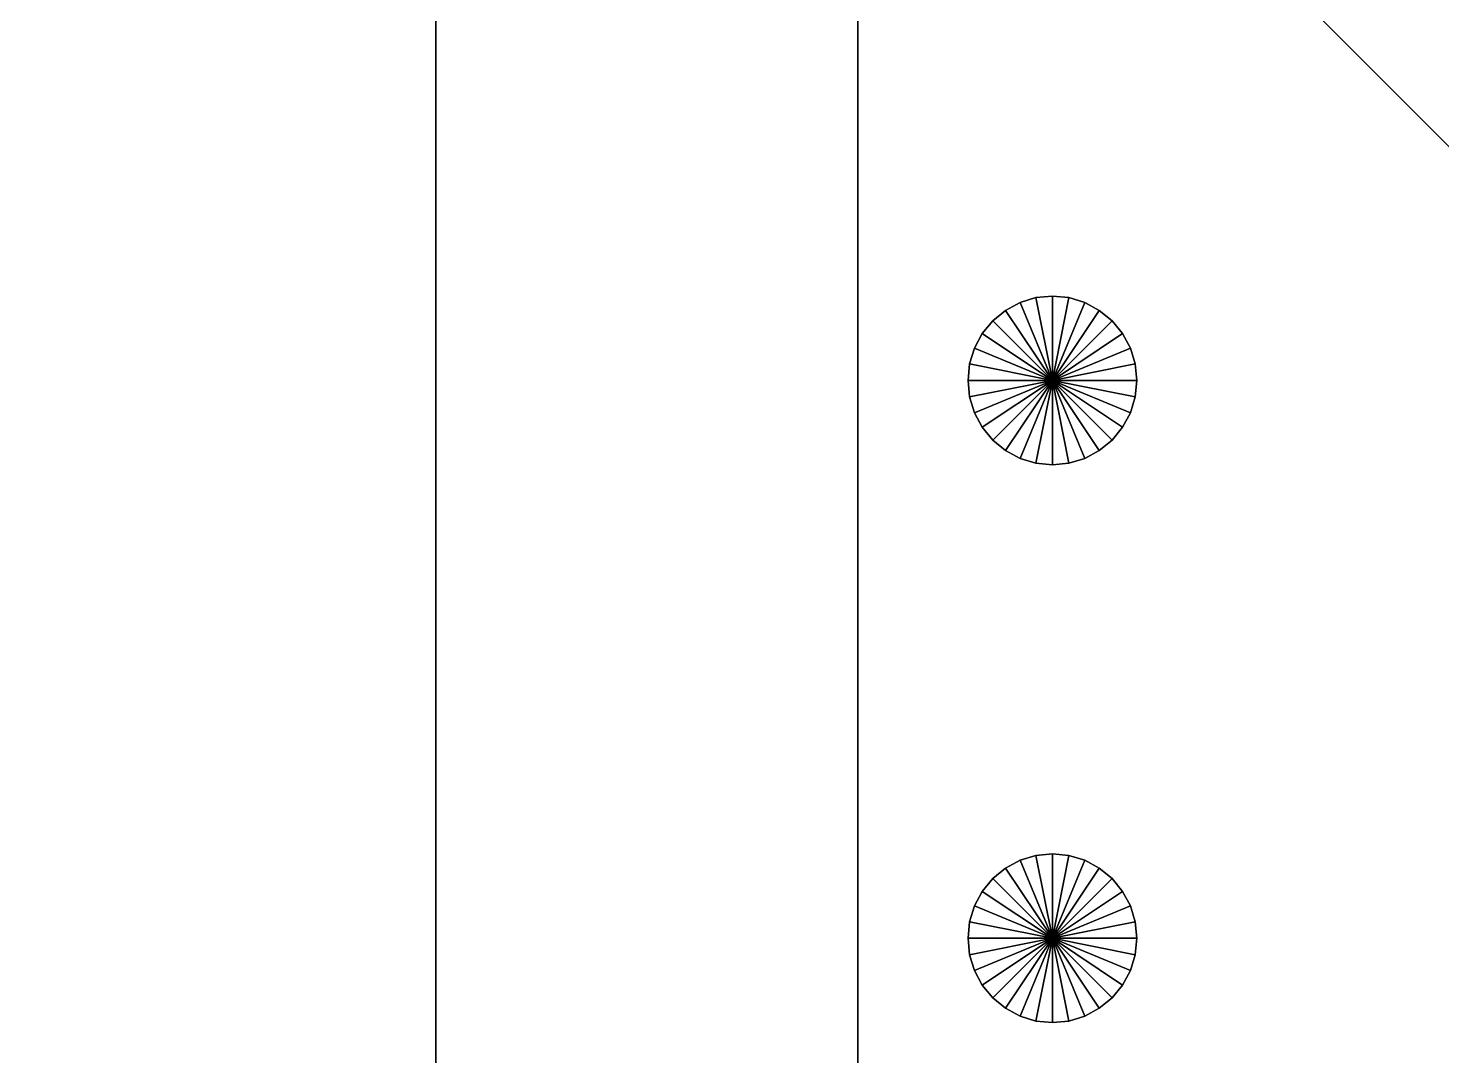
# Model space of a CAD drawing. Extents: x -65 to 400, y -475 to 105.
# Drawn here: x -19.14 to -8.25, y -3.06 to 4.86 of the extents above; entities that cross this region are included whole.
import ezdxf

# ---------------------------------------------------------------- set-up
doc = ezdxf.new("R2010")
doc.units = 0
for name, color, linetype in [('DRONE_ELECTRONICS', 3, 'CONTINUOUS'), ('DRONE_FRAME', 8, 'CONTINUOUS'), ('POWER', 1, 'CONTINUOUS')]:
    doc.layers.add(name, color=color, linetype=linetype)

msp = doc.modelspace()

# ---------------------------------------------------------------- linework, layer by layer
at = {"layer": 'DRONE_ELECTRONICS'}
for points in [[(-12.75, -12.75, 3.5), (12.75, -12.75, 3.5), (12.75, 12.75, 3.5), (-12.75, 12.75, 3.5)], [(-12.75, -12.75, 5.1), (12.75, -12.75, 5.1), (12.75, 12.75, 5.1), (-12.75, 12.75, 5.1)], [(-12.75, 12.75, 3.5), (-12.75, -12.75, 3.5), (-12.75, -12.75, 5.1), (-12.75, 12.75, 5.1)], [(-12.75, -12.75, 9), (12.75, -12.75, 9), (12.75, 12.75, 9), (-12.75, 12.75, 9)], [(-12.75, -12.75, 10.6), (12.75, -12.75, 10.6), (12.75, 12.75, 10.6), (-12.75, 12.75, 10.6)], [(-12.75, 12.75, 9), (-12.75, -12.75, 9), (-12.75, -12.75, 10.6), (-12.75, 12.75, 10.6)], [(-27, -10, -9), (27, -10, -9), (27, 10, -9), (-27, 10, -9)], [(-27, -10, -1), (27, -10, -1), (27, 10, -1), (-27, 10, -1)]]:
    msp.add_3dface(points, dxfattribs=at)
at = {"layer": 'DRONE_FRAME'}
for points in [[(-2.121, -2.121), (-33.941, 29.699), (-29.699, 33.941), (2.121, 2.121)], [(-2.121, -2.121, 2.3), (-33.941, 29.699, 2.3), (-29.699, 33.941, 2.3), (2.121, 2.121, 2.3)], [(-29.699, 33.941), (2.121, 2.121), (2.121, 2.121, 2.3), (-29.699, 33.941, 2.3)], [(-2.121, -2.121), (-33.941, 29.699), (-33.941, 29.699, 2.3), (-2.121, -2.121, 2.3)], [(-16, -16), (16, -16), (16, 16), (-16, 16)], [(-16, -16, 2.3), (16, -16, 2.3), (16, 16, 2.3), (-16, 16, 2.3)], [(-16, 16), (-16, -16), (-16, -16, 2.3), (-16, 16, 2.3)], [(2.121, -2.121), (-29.699, -33.941), (-33.941, -29.699), (-2.121, 2.121)], [(2.121, -2.121, 2.3), (-29.699, -33.941, 2.3), (-33.941, -29.699, 2.3), (-2.121, 2.121, 2.3)], [(-33.941, -29.699), (-2.121, 2.121), (-2.121, 2.121, 2.3), (-33.941, -29.699, 2.3)], [(2.121, -2.121), (-29.699, -33.941), (-29.699, -33.941, 2.3), (2.121, -2.121, 2.3)]]:
    msp.add_3dface(points, dxfattribs=at)
at = {"layer": 'POWER'}
for points in [[(-11.499, 2.751, 5.1), (-11.611, 2.69, 5.1), (-11.611, 2.69, 6.1), (-11.499, 2.751, 6.1)], [(-11.499, 2.751, 5.1), (-11.611, 2.69, 5.1), (-11.25, 2.15, 5.1)], [(-11.499, 2.751, 6.1), (-11.611, 2.69, 6.1), (-11.25, 2.15, 6.1)], [(-11.499, 2.751, 10.6), (-11.611, 2.69, 10.6), (-11.611, 2.69, 11.6), (-11.499, 2.751, 11.6)], [(-11.499, 2.751, 10.6), (-11.611, 2.69, 10.6), (-11.25, 2.15, 10.6)], [(-11.499, 2.751, 11.6), (-11.611, 2.69, 11.6), (-11.25, 2.15, 11.6)], [(-11.377, 2.788, 5.1), (-11.499, 2.751, 5.1), (-11.499, 2.751, 6.1), (-11.377, 2.788, 6.1)], [(-11.377, 2.788, 5.1), (-11.499, 2.751, 5.1), (-11.25, 2.15, 5.1)], [(-11.377, 2.788, 6.1), (-11.499, 2.751, 6.1), (-11.25, 2.15, 6.1)], [(-11.377, 2.788, 10.6), (-11.499, 2.751, 10.6), (-11.499, 2.751, 11.6), (-11.377, 2.788, 11.6)], [(-11.377, 2.788, 10.6), (-11.499, 2.751, 10.6), (-11.25, 2.15, 10.6)], [(-11.377, 2.788, 11.6), (-11.499, 2.751, 11.6), (-11.25, 2.15, 11.6)], [(-11.25, 2.8, 5.1), (-11.377, 2.788, 5.1), (-11.377, 2.788, 6.1), (-11.25, 2.8, 6.1)], [(-11.25, 2.8, 5.1), (-11.377, 2.788, 5.1), (-11.25, 2.15, 5.1)], [(-11.25, 2.8, 6.1), (-11.377, 2.788, 6.1), (-11.25, 2.15, 6.1)], [(-11.25, 2.8, 10.6), (-11.377, 2.788, 10.6), (-11.377, 2.788, 11.6), (-11.25, 2.8, 11.6)], [(-11.25, 2.8, 10.6), (-11.377, 2.788, 10.6), (-11.25, 2.15, 10.6)], [(-11.25, 2.8, 11.6), (-11.377, 2.788, 11.6), (-11.25, 2.15, 11.6)], [(-11.123, 2.788, 5.1), (-11.25, 2.8, 5.1), (-11.25, 2.8, 6.1), (-11.123, 2.788, 6.1)], [(-11.123, 2.788, 5.1), (-11.25, 2.8, 5.1), (-11.25, 2.15, 5.1)], [(-11.123, 2.788, 6.1), (-11.25, 2.8, 6.1), (-11.25, 2.15, 6.1)], [(-11.123, 2.788, 10.6), (-11.25, 2.8, 10.6), (-11.25, 2.8, 11.6), (-11.123, 2.788, 11.6)], [(-11.123, 2.788, 10.6), (-11.25, 2.8, 10.6), (-11.25, 2.15, 10.6)], [(-11.123, 2.788, 11.6), (-11.25, 2.8, 11.6), (-11.25, 2.15, 11.6)], [(-11.001, 2.751, 5.1), (-11.123, 2.788, 5.1), (-11.25, 2.15, 5.1)], [(-11.001, 2.751, 6.1), (-11.123, 2.788, 6.1), (-11.25, 2.15, 6.1)], [(-11.001, 2.751, 10.6), (-11.123, 2.788, 10.6), (-11.25, 2.15, 10.6)], [(-11.001, 2.751, 11.6), (-11.123, 2.788, 11.6), (-11.25, 2.15, 11.6)], [(-10.889, 2.69, 5.1), (-11.001, 2.751, 5.1), (-11.25, 2.15, 5.1)], [(-10.889, 2.69, 6.1), (-11.001, 2.751, 6.1), (-11.25, 2.15, 6.1)], [(-10.889, 2.69, 10.6), (-11.001, 2.751, 10.6), (-11.25, 2.15, 10.6)], [(-10.889, 2.69, 11.6), (-11.001, 2.751, 11.6), (-11.25, 2.15, 11.6)], [(-11.001, 2.751, 5.1), (-11.123, 2.788, 5.1), (-11.123, 2.788, 6.1), (-11.001, 2.751, 6.1)], [(-11.001, 2.751, 10.6), (-11.123, 2.788, 10.6), (-11.123, 2.788, 11.6), (-11.001, 2.751, 11.6)], [(-10.889, 2.69, 5.1), (-11.001, 2.751, 5.1), (-11.001, 2.751, 6.1), (-10.889, 2.69, 6.1)], [(-10.889, 2.69, 10.6), (-11.001, 2.751, 10.6), (-11.001, 2.751, 11.6), (-10.889, 2.69, 11.6)], [(-11.611, 2.69, 5.1), (-11.71, 2.61, 5.1), (-11.71, 2.61, 6.1), (-11.611, 2.69, 6.1)], [(-11.611, 2.69, 5.1), (-11.71, 2.61, 5.1), (-11.25, 2.15, 5.1)], [(-11.611, 2.69, 6.1), (-11.71, 2.61, 6.1), (-11.25, 2.15, 6.1)], [(-11.611, 2.69, 10.6), (-11.71, 2.61, 10.6), (-11.71, 2.61, 11.6), (-11.611, 2.69, 11.6)], [(-11.611, 2.69, 10.6), (-11.71, 2.61, 10.6), (-11.25, 2.15, 10.6)], [(-11.611, 2.69, 11.6), (-11.71, 2.61, 11.6), (-11.25, 2.15, 11.6)], [(-10.79, 2.61, 5.1), (-10.889, 2.69, 5.1), (-11.25, 2.15, 5.1)], [(-10.79, 2.61, 6.1), (-10.889, 2.69, 6.1), (-11.25, 2.15, 6.1)], [(-10.79, 2.61, 10.6), (-10.889, 2.69, 10.6), (-11.25, 2.15, 10.6)], [(-10.79, 2.61, 11.6), (-10.889, 2.69, 11.6), (-11.25, 2.15, 11.6)], [(-10.79, 2.61, 5.1), (-10.889, 2.69, 5.1), (-10.889, 2.69, 6.1), (-10.79, 2.61, 6.1)], [(-10.79, 2.61, 10.6), (-10.889, 2.69, 10.6), (-10.889, 2.69, 11.6), (-10.79, 2.61, 11.6)], [(-11.79, 2.511, 5.1), (-11.851, 2.399, 5.1), (-11.851, 2.399, 6.1), (-11.79, 2.511, 6.1)], [(-11.79, 2.511, 5.1), (-11.851, 2.399, 5.1), (-11.25, 2.15, 5.1)], [(-11.79, 2.511, 6.1), (-11.851, 2.399, 6.1), (-11.25, 2.15, 6.1)], [(-11.79, 2.511, 10.6), (-11.851, 2.399, 10.6), (-11.851, 2.399, 11.6), (-11.79, 2.511, 11.6)], [(-11.79, 2.511, 10.6), (-11.851, 2.399, 10.6), (-11.25, 2.15, 10.6)], [(-11.79, 2.511, 11.6), (-11.851, 2.399, 11.6), (-11.25, 2.15, 11.6)], [(-11.71, 2.61, 5.1), (-11.79, 2.511, 5.1), (-11.79, 2.511, 6.1), (-11.71, 2.61, 6.1)], [(-11.71, 2.61, 5.1), (-11.79, 2.511, 5.1), (-11.25, 2.15, 5.1)], [(-11.71, 2.61, 6.1), (-11.79, 2.511, 6.1), (-11.25, 2.15, 6.1)], [(-11.71, 2.61, 10.6), (-11.79, 2.511, 10.6), (-11.79, 2.511, 11.6), (-11.71, 2.61, 11.6)], [(-11.71, 2.61, 10.6), (-11.79, 2.511, 10.6), (-11.25, 2.15, 10.6)], [(-11.71, 2.61, 11.6), (-11.79, 2.511, 11.6), (-11.25, 2.15, 11.6)], [(-10.71, 2.511, 5.1), (-10.79, 2.61, 5.1), (-11.25, 2.15, 5.1)], [(-10.71, 2.511, 6.1), (-10.79, 2.61, 6.1), (-11.25, 2.15, 6.1)], [(-10.71, 2.511, 10.6), (-10.79, 2.61, 10.6), (-11.25, 2.15, 10.6)], [(-10.71, 2.511, 11.6), (-10.79, 2.61, 11.6), (-11.25, 2.15, 11.6)], [(-10.649, 2.399, 5.1), (-10.71, 2.511, 5.1), (-11.25, 2.15, 5.1)], [(-10.649, 2.399, 6.1), (-10.71, 2.511, 6.1), (-11.25, 2.15, 6.1)], [(-10.649, 2.399, 10.6), (-10.71, 2.511, 10.6), (-11.25, 2.15, 10.6)], [(-10.649, 2.399, 11.6), (-10.71, 2.511, 11.6), (-11.25, 2.15, 11.6)], [(-10.71, 2.511, 5.1), (-10.79, 2.61, 5.1), (-10.79, 2.61, 6.1), (-10.71, 2.511, 6.1)], [(-10.71, 2.511, 10.6), (-10.79, 2.61, 10.6), (-10.79, 2.61, 11.6), (-10.71, 2.511, 11.6)], [(-10.649, 2.399, 5.1), (-10.71, 2.511, 5.1), (-10.71, 2.511, 6.1), (-10.649, 2.399, 6.1)], [(-10.649, 2.399, 10.6), (-10.71, 2.511, 10.6), (-10.71, 2.511, 11.6), (-10.649, 2.399, 11.6)], [(-11.851, 2.399, 5.1), (-11.888, 2.277, 5.1), (-11.888, 2.277, 6.1), (-11.851, 2.399, 6.1)], [(-11.851, 2.399, 5.1), (-11.888, 2.277, 5.1), (-11.25, 2.15, 5.1)], [(-11.851, 2.399, 6.1), (-11.888, 2.277, 6.1), (-11.25, 2.15, 6.1)], [(-11.851, 2.399, 10.6), (-11.888, 2.277, 10.6), (-11.888, 2.277, 11.6), (-11.851, 2.399, 11.6)], [(-11.851, 2.399, 10.6), (-11.888, 2.277, 10.6), (-11.25, 2.15, 10.6)], [(-11.851, 2.399, 11.6), (-11.888, 2.277, 11.6), (-11.25, 2.15, 11.6)], [(-10.612, 2.277, 5.1), (-10.649, 2.399, 5.1), (-11.25, 2.15, 5.1)], [(-10.612, 2.277, 6.1), (-10.649, 2.399, 6.1), (-11.25, 2.15, 6.1)], [(-10.612, 2.277, 10.6), (-10.649, 2.399, 10.6), (-11.25, 2.15, 10.6)], [(-10.612, 2.277, 11.6), (-10.649, 2.399, 11.6), (-11.25, 2.15, 11.6)], [(-10.612, 2.277, 5.1), (-10.649, 2.399, 5.1), (-10.649, 2.399, 6.1), (-10.612, 2.277, 6.1)], [(-10.612, 2.277, 10.6), (-10.649, 2.399, 10.6), (-10.649, 2.399, 11.6), (-10.612, 2.277, 11.6)], [(-11.888, 2.277, 5.1), (-11.9, 2.15, 5.1), (-11.9, 2.15, 6.1), (-11.888, 2.277, 6.1)], [(-11.888, 2.277, 5.1), (-11.9, 2.15, 5.1), (-11.25, 2.15, 5.1)], [(-11.888, 2.277, 6.1), (-11.9, 2.15, 6.1), (-11.25, 2.15, 6.1)], [(-11.888, 2.277, 10.6), (-11.9, 2.15, 10.6), (-11.9, 2.15, 11.6), (-11.888, 2.277, 11.6)], [(-11.888, 2.277, 10.6), (-11.9, 2.15, 10.6), (-11.25, 2.15, 10.6)], [(-11.888, 2.277, 11.6), (-11.9, 2.15, 11.6), (-11.25, 2.15, 11.6)], [(-10.6, 2.15, 5.1), (-10.612, 2.277, 5.1), (-11.25, 2.15, 5.1)], [(-10.6, 2.15, 6.1), (-10.612, 2.277, 6.1), (-11.25, 2.15, 6.1)], [(-10.6, 2.15, 10.6), (-10.612, 2.277, 10.6), (-11.25, 2.15, 10.6)], [(-10.6, 2.15, 11.6), (-10.612, 2.277, 11.6), (-11.25, 2.15, 11.6)], [(-10.6, 2.15, 5.1), (-10.612, 2.277, 5.1), (-10.612, 2.277, 6.1), (-10.6, 2.15, 6.1)], [(-10.6, 2.15, 10.6), (-10.612, 2.277, 10.6), (-10.612, 2.277, 11.6), (-10.6, 2.15, 11.6)], [(-11.9, 2.15, 5.1), (-11.888, 2.023, 5.1), (-11.888, 2.023, 6.1), (-11.9, 2.15, 6.1)], [(-11.9, 2.15, 5.1), (-11.888, 2.023, 5.1), (-11.25, 2.15, 5.1)], [(-11.9, 2.15, 6.1), (-11.888, 2.023, 6.1), (-11.25, 2.15, 6.1)], [(-11.9, 2.15, 10.6), (-11.888, 2.023, 10.6), (-11.888, 2.023, 11.6), (-11.9, 2.15, 11.6)], [(-11.9, 2.15, 10.6), (-11.888, 2.023, 10.6), (-11.25, 2.15, 10.6)], [(-11.9, 2.15, 11.6), (-11.888, 2.023, 11.6), (-11.25, 2.15, 11.6)], [(-11.888, 2.023, 5.1), (-11.851, 1.901, 5.1), (-11.25, 2.15, 5.1)], [(-11.888, 2.023, 6.1), (-11.851, 1.901, 6.1), (-11.25, 2.15, 6.1)], [(-11.888, 2.023, 10.6), (-11.851, 1.901, 10.6), (-11.25, 2.15, 10.6)], [(-11.888, 2.023, 11.6), (-11.851, 1.901, 11.6), (-11.25, 2.15, 11.6)], [(-11.851, 1.901, 5.1), (-11.79, 1.789, 5.1), (-11.25, 2.15, 5.1)], [(-11.851, 1.901, 6.1), (-11.79, 1.789, 6.1), (-11.25, 2.15, 6.1)], [(-11.851, 1.901, 10.6), (-11.79, 1.789, 10.6), (-11.25, 2.15, 10.6)], [(-11.851, 1.901, 11.6), (-11.79, 1.789, 11.6), (-11.25, 2.15, 11.6)], [(-11.79, 1.789, 5.1), (-11.71, 1.69, 5.1), (-11.25, 2.15, 5.1)], [(-11.79, 1.789, 6.1), (-11.71, 1.69, 6.1), (-11.25, 2.15, 6.1)], [(-11.79, 1.789, 10.6), (-11.71, 1.69, 10.6), (-11.25, 2.15, 10.6)], [(-11.79, 1.789, 11.6), (-11.71, 1.69, 11.6), (-11.25, 2.15, 11.6)], [(-11.71, 1.69, 5.1), (-11.611, 1.61, 5.1), (-11.25, 2.15, 5.1)], [(-11.71, 1.69, 6.1), (-11.611, 1.61, 6.1), (-11.25, 2.15, 6.1)], [(-11.71, 1.69, 10.6), (-11.611, 1.61, 10.6), (-11.25, 2.15, 10.6)], [(-11.71, 1.69, 11.6), (-11.611, 1.61, 11.6), (-11.25, 2.15, 11.6)], [(-11.611, 1.61, 5.1), (-11.499, 1.549, 5.1), (-11.25, 2.15, 5.1)], [(-11.611, 1.61, 6.1), (-11.499, 1.549, 6.1), (-11.25, 2.15, 6.1)], [(-11.611, 1.61, 10.6), (-11.499, 1.549, 10.6), (-11.25, 2.15, 10.6)], [(-11.611, 1.61, 11.6), (-11.499, 1.549, 11.6), (-11.25, 2.15, 11.6)], [(-11.499, 1.549, 5.1), (-11.377, 1.512, 5.1), (-11.25, 2.15, 5.1)], [(-11.499, 1.549, 6.1), (-11.377, 1.512, 6.1), (-11.25, 2.15, 6.1)], [(-11.499, 1.549, 10.6), (-11.377, 1.512, 10.6), (-11.25, 2.15, 10.6)], [(-11.499, 1.549, 11.6), (-11.377, 1.512, 11.6), (-11.25, 2.15, 11.6)], [(-11.377, 1.512, 5.1), (-11.25, 1.5, 5.1), (-11.25, 2.15, 5.1)], [(-11.377, 1.512, 6.1), (-11.25, 1.5, 6.1), (-11.25, 2.15, 6.1)], [(-11.377, 1.512, 10.6), (-11.25, 1.5, 10.6), (-11.25, 2.15, 10.6)], [(-11.377, 1.512, 11.6), (-11.25, 1.5, 11.6), (-11.25, 2.15, 11.6)], [(-11.25, 1.5, 5.1), (-11.123, 1.512, 5.1), (-11.25, 2.15, 5.1)], [(-11.25, 1.5, 6.1), (-11.123, 1.512, 6.1), (-11.25, 2.15, 6.1)], [(-11.123, 1.512, 5.1), (-11.001, 1.549, 5.1), (-11.25, 2.15, 5.1)], [(-11.123, 1.512, 6.1), (-11.001, 1.549, 6.1), (-11.25, 2.15, 6.1)], [(-11.001, 1.549, 5.1), (-10.889, 1.61, 5.1), (-11.25, 2.15, 5.1)], [(-11.001, 1.549, 6.1), (-10.889, 1.61, 6.1), (-11.25, 2.15, 6.1)], [(-10.889, 1.61, 5.1), (-10.79, 1.69, 5.1), (-11.25, 2.15, 5.1)], [(-10.889, 1.61, 6.1), (-10.79, 1.69, 6.1), (-11.25, 2.15, 6.1)], [(-10.79, 1.69, 5.1), (-10.71, 1.789, 5.1), (-11.25, 2.15, 5.1)], [(-10.79, 1.69, 6.1), (-10.71, 1.789, 6.1), (-11.25, 2.15, 6.1)], [(-10.71, 1.789, 5.1), (-10.649, 1.901, 5.1), (-11.25, 2.15, 5.1)], [(-10.71, 1.789, 6.1), (-10.649, 1.901, 6.1), (-11.25, 2.15, 6.1)], [(-10.649, 1.901, 5.1), (-10.612, 2.023, 5.1), (-11.25, 2.15, 5.1)], [(-10.649, 1.901, 6.1), (-10.612, 2.023, 6.1), (-11.25, 2.15, 6.1)], [(-10.612, 2.023, 5.1), (-10.6, 2.15, 5.1), (-11.25, 2.15, 5.1)], [(-10.612, 2.023, 6.1), (-10.6, 2.15, 6.1), (-11.25, 2.15, 6.1)], [(-11.25, 1.5, 10.6), (-11.123, 1.512, 10.6), (-11.25, 2.15, 10.6)], [(-11.25, 1.5, 11.6), (-11.123, 1.512, 11.6), (-11.25, 2.15, 11.6)], [(-11.123, 1.512, 10.6), (-11.001, 1.549, 10.6), (-11.25, 2.15, 10.6)], [(-11.123, 1.512, 11.6), (-11.001, 1.549, 11.6), (-11.25, 2.15, 11.6)], [(-11.001, 1.549, 10.6), (-10.889, 1.61, 10.6), (-11.25, 2.15, 10.6)], [(-11.001, 1.549, 11.6), (-10.889, 1.61, 11.6), (-11.25, 2.15, 11.6)], [(-10.889, 1.61, 10.6), (-10.79, 1.69, 10.6), (-11.25, 2.15, 10.6)], [(-10.889, 1.61, 11.6), (-10.79, 1.69, 11.6), (-11.25, 2.15, 11.6)], [(-10.79, 1.69, 10.6), (-10.71, 1.789, 10.6), (-11.25, 2.15, 10.6)], [(-10.79, 1.69, 11.6), (-10.71, 1.789, 11.6), (-11.25, 2.15, 11.6)], [(-10.71, 1.789, 10.6), (-10.649, 1.901, 10.6), (-11.25, 2.15, 10.6)], [(-10.71, 1.789, 11.6), (-10.649, 1.901, 11.6), (-11.25, 2.15, 11.6)], [(-10.649, 1.901, 10.6), (-10.612, 2.023, 10.6), (-11.25, 2.15, 10.6)], [(-10.649, 1.901, 11.6), (-10.612, 2.023, 11.6), (-11.25, 2.15, 11.6)], [(-10.612, 2.023, 10.6), (-10.6, 2.15, 10.6), (-11.25, 2.15, 10.6)], [(-10.612, 2.023, 11.6), (-10.6, 2.15, 11.6), (-11.25, 2.15, 11.6)], [(-10.612, 2.023, 5.1), (-10.6, 2.15, 5.1), (-10.6, 2.15, 6.1), (-10.612, 2.023, 6.1)], [(-10.612, 2.023, 10.6), (-10.6, 2.15, 10.6), (-10.6, 2.15, 11.6), (-10.612, 2.023, 11.6)], [(-11.888, 2.023, 5.1), (-11.851, 1.901, 5.1), (-11.851, 1.901, 6.1), (-11.888, 2.023, 6.1)], [(-11.888, 2.023, 10.6), (-11.851, 1.901, 10.6), (-11.851, 1.901, 11.6), (-11.888, 2.023, 11.6)], [(-10.649, 1.901, 5.1), (-10.612, 2.023, 5.1), (-10.612, 2.023, 6.1), (-10.649, 1.901, 6.1)], [(-10.649, 1.901, 10.6), (-10.612, 2.023, 10.6), (-10.612, 2.023, 11.6), (-10.649, 1.901, 11.6)], [(-11.851, 1.901, 5.1), (-11.79, 1.789, 5.1), (-11.79, 1.789, 6.1), (-11.851, 1.901, 6.1)], [(-11.851, 1.901, 10.6), (-11.79, 1.789, 10.6), (-11.79, 1.789, 11.6), (-11.851, 1.901, 11.6)], [(-10.71, 1.789, 5.1), (-10.649, 1.901, 5.1), (-10.649, 1.901, 6.1), (-10.71, 1.789, 6.1)], [(-10.71, 1.789, 10.6), (-10.649, 1.901, 10.6), (-10.649, 1.901, 11.6), (-10.71, 1.789, 11.6)], [(-11.79, 1.789, 5.1), (-11.71, 1.69, 5.1), (-11.71, 1.69, 6.1), (-11.79, 1.789, 6.1)], [(-11.79, 1.789, 10.6), (-11.71, 1.69, 10.6), (-11.71, 1.69, 11.6), (-11.79, 1.789, 11.6)], [(-10.79, 1.69, 5.1), (-10.71, 1.789, 5.1), (-10.71, 1.789, 6.1), (-10.79, 1.69, 6.1)], [(-10.79, 1.69, 10.6), (-10.71, 1.789, 10.6), (-10.71, 1.789, 11.6), (-10.79, 1.69, 11.6)], [(-11.71, 1.69, 5.1), (-11.611, 1.61, 5.1), (-11.611, 1.61, 6.1), (-11.71, 1.69, 6.1)], [(-11.71, 1.69, 10.6), (-11.611, 1.61, 10.6), (-11.611, 1.61, 11.6), (-11.71, 1.69, 11.6)], [(-10.889, 1.61, 5.1), (-10.79, 1.69, 5.1), (-10.79, 1.69, 6.1), (-10.889, 1.61, 6.1)], [(-10.889, 1.61, 10.6), (-10.79, 1.69, 10.6), (-10.79, 1.69, 11.6), (-10.889, 1.61, 11.6)], [(-11.611, 1.61, 5.1), (-11.499, 1.549, 5.1), (-11.499, 1.549, 6.1), (-11.611, 1.61, 6.1)], [(-11.611, 1.61, 10.6), (-11.499, 1.549, 10.6), (-11.499, 1.549, 11.6), (-11.611, 1.61, 11.6)], [(-11.499, 1.549, 5.1), (-11.377, 1.512, 5.1), (-11.377, 1.512, 6.1), (-11.499, 1.549, 6.1)], [(-11.499, 1.549, 10.6), (-11.377, 1.512, 10.6), (-11.377, 1.512, 11.6), (-11.499, 1.549, 11.6)], [(-11.123, 1.512, 5.1), (-11.001, 1.549, 5.1), (-11.001, 1.549, 6.1), (-11.123, 1.512, 6.1)], [(-11.123, 1.512, 10.6), (-11.001, 1.549, 10.6), (-11.001, 1.549, 11.6), (-11.123, 1.512, 11.6)], [(-11.001, 1.549, 5.1), (-10.889, 1.61, 5.1), (-10.889, 1.61, 6.1), (-11.001, 1.549, 6.1)], [(-11.001, 1.549, 10.6), (-10.889, 1.61, 10.6), (-10.889, 1.61, 11.6), (-11.001, 1.549, 11.6)], [(-11.377, 1.512, 5.1), (-11.25, 1.5, 5.1), (-11.25, 1.5, 6.1), (-11.377, 1.512, 6.1)], [(-11.377, 1.512, 10.6), (-11.25, 1.5, 10.6), (-11.25, 1.5, 11.6), (-11.377, 1.512, 11.6)], [(-11.25, 1.5, 5.1), (-11.123, 1.512, 5.1), (-11.123, 1.512, 6.1), (-11.25, 1.5, 6.1)], [(-11.25, 1.5, 10.6), (-11.123, 1.512, 10.6), (-11.123, 1.512, 11.6), (-11.25, 1.5, 11.6)], [(-11.377, -1.512, 5.1), (-11.499, -1.549, 5.1), (-11.499, -1.549, 6.1), (-11.377, -1.512, 6.1)], [(-11.377, -1.512, 5.1), (-11.499, -1.549, 5.1), (-11.25, -2.15, 5.1)], [(-11.377, -1.512, 6.1), (-11.499, -1.549, 6.1), (-11.25, -2.15, 6.1)], [(-11.377, -1.512, 10.6), (-11.499, -1.549, 10.6), (-11.499, -1.549, 11.6), (-11.377, -1.512, 11.6)], [(-11.377, -1.512, 10.6), (-11.499, -1.549, 10.6), (-11.25, -2.15, 10.6)], [(-11.377, -1.512, 11.6), (-11.499, -1.549, 11.6), (-11.25, -2.15, 11.6)], [(-11.25, -1.5, 5.1), (-11.377, -1.512, 5.1), (-11.377, -1.512, 6.1), (-11.25, -1.5, 6.1)], [(-11.25, -1.5, 5.1), (-11.377, -1.512, 5.1), (-11.25, -2.15, 5.1)], [(-11.25, -1.5, 6.1), (-11.377, -1.512, 6.1), (-11.25, -2.15, 6.1)], [(-11.25, -1.5, 10.6), (-11.377, -1.512, 10.6), (-11.377, -1.512, 11.6), (-11.25, -1.5, 11.6)], [(-11.25, -1.5, 10.6), (-11.377, -1.512, 10.6), (-11.25, -2.15, 10.6)], [(-11.25, -1.5, 11.6), (-11.377, -1.512, 11.6), (-11.25, -2.15, 11.6)], [(-11.123, -1.512, 5.1), (-11.25, -1.5, 5.1), (-11.25, -1.5, 6.1), (-11.123, -1.512, 6.1)], [(-11.123, -1.512, 5.1), (-11.25, -1.5, 5.1), (-11.25, -2.15, 5.1)], [(-11.123, -1.512, 6.1), (-11.25, -1.5, 6.1), (-11.25, -2.15, 6.1)], [(-11.123, -1.512, 10.6), (-11.25, -1.5, 10.6), (-11.25, -1.5, 11.6), (-11.123, -1.512, 11.6)], [(-11.123, -1.512, 10.6), (-11.25, -1.5, 10.6), (-11.25, -2.15, 10.6)], [(-11.123, -1.512, 11.6), (-11.25, -1.5, 11.6), (-11.25, -2.15, 11.6)], [(-11.001, -1.549, 5.1), (-11.123, -1.512, 5.1), (-11.25, -2.15, 5.1)], [(-11.001, -1.549, 6.1), (-11.123, -1.512, 6.1), (-11.25, -2.15, 6.1)], [(-11.001, -1.549, 10.6), (-11.123, -1.512, 10.6), (-11.25, -2.15, 10.6)], [(-11.001, -1.549, 11.6), (-11.123, -1.512, 11.6), (-11.25, -2.15, 11.6)], [(-11.001, -1.549, 5.1), (-11.123, -1.512, 5.1), (-11.123, -1.512, 6.1), (-11.001, -1.549, 6.1)], [(-11.001, -1.549, 10.6), (-11.123, -1.512, 10.6), (-11.123, -1.512, 11.6), (-11.001, -1.549, 11.6)], [(-11.611, -1.61, 5.1), (-11.71, -1.69, 5.1), (-11.71, -1.69, 6.1), (-11.611, -1.61, 6.1)], [(-11.611, -1.61, 5.1), (-11.71, -1.69, 5.1), (-11.25, -2.15, 5.1)], [(-11.611, -1.61, 6.1), (-11.71, -1.69, 6.1), (-11.25, -2.15, 6.1)], [(-11.611, -1.61, 10.6), (-11.71, -1.69, 10.6), (-11.71, -1.69, 11.6), (-11.611, -1.61, 11.6)], [(-11.611, -1.61, 10.6), (-11.71, -1.69, 10.6), (-11.25, -2.15, 10.6)], [(-11.611, -1.61, 11.6), (-11.71, -1.69, 11.6), (-11.25, -2.15, 11.6)], [(-11.499, -1.549, 5.1), (-11.611, -1.61, 5.1), (-11.611, -1.61, 6.1), (-11.499, -1.549, 6.1)], [(-11.499, -1.549, 5.1), (-11.611, -1.61, 5.1), (-11.25, -2.15, 5.1)], [(-11.499, -1.549, 6.1), (-11.611, -1.61, 6.1), (-11.25, -2.15, 6.1)], [(-11.499, -1.549, 10.6), (-11.611, -1.61, 10.6), (-11.611, -1.61, 11.6), (-11.499, -1.549, 11.6)], [(-11.499, -1.549, 10.6), (-11.611, -1.61, 10.6), (-11.25, -2.15, 10.6)], [(-11.499, -1.549, 11.6), (-11.611, -1.61, 11.6), (-11.25, -2.15, 11.6)], [(-10.889, -1.61, 5.1), (-11.001, -1.549, 5.1), (-11.25, -2.15, 5.1)], [(-10.889, -1.61, 6.1), (-11.001, -1.549, 6.1), (-11.25, -2.15, 6.1)], [(-10.889, -1.61, 10.6), (-11.001, -1.549, 10.6), (-11.25, -2.15, 10.6)], [(-10.889, -1.61, 11.6), (-11.001, -1.549, 11.6), (-11.25, -2.15, 11.6)], [(-10.79, -1.69, 5.1), (-10.889, -1.61, 5.1), (-11.25, -2.15, 5.1)], [(-10.79, -1.69, 6.1), (-10.889, -1.61, 6.1), (-11.25, -2.15, 6.1)], [(-10.79, -1.69, 10.6), (-10.889, -1.61, 10.6), (-11.25, -2.15, 10.6)], [(-10.79, -1.69, 11.6), (-10.889, -1.61, 11.6), (-11.25, -2.15, 11.6)], [(-10.889, -1.61, 5.1), (-11.001, -1.549, 5.1), (-11.001, -1.549, 6.1), (-10.889, -1.61, 6.1)], [(-10.889, -1.61, 10.6), (-11.001, -1.549, 10.6), (-11.001, -1.549, 11.6), (-10.889, -1.61, 11.6)], [(-10.79, -1.69, 5.1), (-10.889, -1.61, 5.1), (-10.889, -1.61, 6.1), (-10.79, -1.69, 6.1)], [(-10.79, -1.69, 10.6), (-10.889, -1.61, 10.6), (-10.889, -1.61, 11.6), (-10.79, -1.69, 11.6)], [(-11.71, -1.69, 5.1), (-11.79, -1.789, 5.1), (-11.79, -1.789, 6.1), (-11.71, -1.69, 6.1)], [(-11.71, -1.69, 5.1), (-11.79, -1.789, 5.1), (-11.25, -2.15, 5.1)], [(-11.71, -1.69, 6.1), (-11.79, -1.789, 6.1), (-11.25, -2.15, 6.1)], [(-11.71, -1.69, 10.6), (-11.79, -1.789, 10.6), (-11.79, -1.789, 11.6), (-11.71, -1.69, 11.6)], [(-11.71, -1.69, 10.6), (-11.79, -1.789, 10.6), (-11.25, -2.15, 10.6)], [(-11.71, -1.69, 11.6), (-11.79, -1.789, 11.6), (-11.25, -2.15, 11.6)], [(-10.71, -1.789, 5.1), (-10.79, -1.69, 5.1), (-11.25, -2.15, 5.1)], [(-10.71, -1.789, 6.1), (-10.79, -1.69, 6.1), (-11.25, -2.15, 6.1)], [(-10.71, -1.789, 10.6), (-10.79, -1.69, 10.6), (-11.25, -2.15, 10.6)], [(-10.71, -1.789, 11.6), (-10.79, -1.69, 11.6), (-11.25, -2.15, 11.6)], [(-10.71, -1.789, 5.1), (-10.79, -1.69, 5.1), (-10.79, -1.69, 6.1), (-10.71, -1.789, 6.1)], [(-10.71, -1.789, 10.6), (-10.79, -1.69, 10.6), (-10.79, -1.69, 11.6), (-10.71, -1.789, 11.6)], [(-11.79, -1.789, 5.1), (-11.851, -1.901, 5.1), (-11.851, -1.901, 6.1), (-11.79, -1.789, 6.1)], [(-11.79, -1.789, 5.1), (-11.851, -1.901, 5.1), (-11.25, -2.15, 5.1)], [(-11.79, -1.789, 6.1), (-11.851, -1.901, 6.1), (-11.25, -2.15, 6.1)], [(-11.79, -1.789, 10.6), (-11.851, -1.901, 10.6), (-11.851, -1.901, 11.6), (-11.79, -1.789, 11.6)], [(-11.79, -1.789, 10.6), (-11.851, -1.901, 10.6), (-11.25, -2.15, 10.6)], [(-11.79, -1.789, 11.6), (-11.851, -1.901, 11.6), (-11.25, -2.15, 11.6)], [(-10.649, -1.901, 5.1), (-10.71, -1.789, 5.1), (-11.25, -2.15, 5.1)], [(-10.649, -1.901, 6.1), (-10.71, -1.789, 6.1), (-11.25, -2.15, 6.1)], [(-10.649, -1.901, 10.6), (-10.71, -1.789, 10.6), (-11.25, -2.15, 10.6)], [(-10.649, -1.901, 11.6), (-10.71, -1.789, 11.6), (-11.25, -2.15, 11.6)], [(-10.649, -1.901, 5.1), (-10.71, -1.789, 5.1), (-10.71, -1.789, 6.1), (-10.649, -1.901, 6.1)], [(-10.649, -1.901, 10.6), (-10.71, -1.789, 10.6), (-10.71, -1.789, 11.6), (-10.649, -1.901, 11.6)], [(-11.851, -1.901, 5.1), (-11.888, -2.023, 5.1), (-11.888, -2.023, 6.1), (-11.851, -1.901, 6.1)], [(-11.851, -1.901, 5.1), (-11.888, -2.023, 5.1), (-11.25, -2.15, 5.1)], [(-11.851, -1.901, 6.1), (-11.888, -2.023, 6.1), (-11.25, -2.15, 6.1)], [(-11.851, -1.901, 10.6), (-11.888, -2.023, 10.6), (-11.888, -2.023, 11.6), (-11.851, -1.901, 11.6)], [(-11.851, -1.901, 10.6), (-11.888, -2.023, 10.6), (-11.25, -2.15, 10.6)], [(-11.851, -1.901, 11.6), (-11.888, -2.023, 11.6), (-11.25, -2.15, 11.6)], [(-10.612, -2.023, 5.1), (-10.649, -1.901, 5.1), (-11.25, -2.15, 5.1)], [(-10.612, -2.023, 6.1), (-10.649, -1.901, 6.1), (-11.25, -2.15, 6.1)], [(-10.612, -2.023, 10.6), (-10.649, -1.901, 10.6), (-11.25, -2.15, 10.6)], [(-10.612, -2.023, 11.6), (-10.649, -1.901, 11.6), (-11.25, -2.15, 11.6)], [(-10.612, -2.023, 5.1), (-10.649, -1.901, 5.1), (-10.649, -1.901, 6.1), (-10.612, -2.023, 6.1)], [(-10.612, -2.023, 10.6), (-10.649, -1.901, 10.6), (-10.649, -1.901, 11.6), (-10.612, -2.023, 11.6)], [(-11.888, -2.023, 5.1), (-11.9, -2.15, 5.1), (-11.9, -2.15, 6.1), (-11.888, -2.023, 6.1)], [(-11.888, -2.023, 5.1), (-11.9, -2.15, 5.1), (-11.25, -2.15, 5.1)], [(-11.888, -2.023, 6.1), (-11.9, -2.15, 6.1), (-11.25, -2.15, 6.1)], [(-11.888, -2.023, 10.6), (-11.9, -2.15, 10.6), (-11.9, -2.15, 11.6), (-11.888, -2.023, 11.6)], [(-11.888, -2.023, 10.6), (-11.9, -2.15, 10.6), (-11.25, -2.15, 10.6)], [(-11.888, -2.023, 11.6), (-11.9, -2.15, 11.6), (-11.25, -2.15, 11.6)], [(-10.6, -2.15, 5.1), (-10.612, -2.023, 5.1), (-11.25, -2.15, 5.1)], [(-10.6, -2.15, 6.1), (-10.612, -2.023, 6.1), (-11.25, -2.15, 6.1)], [(-10.6, -2.15, 10.6), (-10.612, -2.023, 10.6), (-11.25, -2.15, 10.6)], [(-10.6, -2.15, 11.6), (-10.612, -2.023, 11.6), (-11.25, -2.15, 11.6)], [(-10.6, -2.15, 5.1), (-10.612, -2.023, 5.1), (-10.612, -2.023, 6.1), (-10.6, -2.15, 6.1)], [(-10.6, -2.15, 10.6), (-10.612, -2.023, 10.6), (-10.612, -2.023, 11.6), (-10.6, -2.15, 11.6)], [(-11.9, -2.15, 5.1), (-11.888, -2.277, 5.1), (-11.888, -2.277, 6.1), (-11.9, -2.15, 6.1)], [(-11.9, -2.15, 5.1), (-11.888, -2.277, 5.1), (-11.25, -2.15, 5.1)], [(-11.9, -2.15, 6.1), (-11.888, -2.277, 6.1), (-11.25, -2.15, 6.1)], [(-11.9, -2.15, 10.6), (-11.888, -2.277, 10.6), (-11.888, -2.277, 11.6), (-11.9, -2.15, 11.6)], [(-11.9, -2.15, 10.6), (-11.888, -2.277, 10.6), (-11.25, -2.15, 10.6)], [(-11.9, -2.15, 11.6), (-11.888, -2.277, 11.6), (-11.25, -2.15, 11.6)], [(-11.888, -2.277, 5.1), (-11.851, -2.399, 5.1), (-11.25, -2.15, 5.1)], [(-11.888, -2.277, 6.1), (-11.851, -2.399, 6.1), (-11.25, -2.15, 6.1)], [(-11.888, -2.277, 10.6), (-11.851, -2.399, 10.6), (-11.25, -2.15, 10.6)], [(-11.888, -2.277, 11.6), (-11.851, -2.399, 11.6), (-11.25, -2.15, 11.6)], [(-11.851, -2.399, 5.1), (-11.79, -2.511, 5.1), (-11.25, -2.15, 5.1)], [(-11.851, -2.399, 6.1), (-11.79, -2.511, 6.1), (-11.25, -2.15, 6.1)], [(-11.851, -2.399, 10.6), (-11.79, -2.511, 10.6), (-11.25, -2.15, 10.6)], [(-11.851, -2.399, 11.6), (-11.79, -2.511, 11.6), (-11.25, -2.15, 11.6)], [(-11.79, -2.511, 5.1), (-11.71, -2.61, 5.1), (-11.25, -2.15, 5.1)], [(-11.79, -2.511, 6.1), (-11.71, -2.61, 6.1), (-11.25, -2.15, 6.1)], [(-11.79, -2.511, 10.6), (-11.71, -2.61, 10.6), (-11.25, -2.15, 10.6)], [(-11.79, -2.511, 11.6), (-11.71, -2.61, 11.6), (-11.25, -2.15, 11.6)], [(-11.71, -2.61, 5.1), (-11.611, -2.69, 5.1), (-11.25, -2.15, 5.1)], [(-11.71, -2.61, 6.1), (-11.611, -2.69, 6.1), (-11.25, -2.15, 6.1)], [(-11.71, -2.61, 10.6), (-11.611, -2.69, 10.6), (-11.25, -2.15, 10.6)], [(-11.71, -2.61, 11.6), (-11.611, -2.69, 11.6), (-11.25, -2.15, 11.6)], [(-11.611, -2.69, 5.1), (-11.499, -2.751, 5.1), (-11.25, -2.15, 5.1)], [(-11.611, -2.69, 6.1), (-11.499, -2.751, 6.1), (-11.25, -2.15, 6.1)], [(-11.611, -2.69, 10.6), (-11.499, -2.751, 10.6), (-11.25, -2.15, 10.6)], [(-11.611, -2.69, 11.6), (-11.499, -2.751, 11.6), (-11.25, -2.15, 11.6)], [(-11.499, -2.751, 5.1), (-11.377, -2.788, 5.1), (-11.25, -2.15, 5.1)], [(-11.499, -2.751, 6.1), (-11.377, -2.788, 6.1), (-11.25, -2.15, 6.1)], [(-11.499, -2.751, 10.6), (-11.377, -2.788, 10.6), (-11.25, -2.15, 10.6)], [(-11.499, -2.751, 11.6), (-11.377, -2.788, 11.6), (-11.25, -2.15, 11.6)], [(-11.377, -2.788, 5.1), (-11.25, -2.8, 5.1), (-11.25, -2.15, 5.1)], [(-11.377, -2.788, 6.1), (-11.25, -2.8, 6.1), (-11.25, -2.15, 6.1)], [(-11.377, -2.788, 10.6), (-11.25, -2.8, 10.6), (-11.25, -2.15, 10.6)], [(-11.377, -2.788, 11.6), (-11.25, -2.8, 11.6), (-11.25, -2.15, 11.6)], [(-11.25, -2.8, 5.1), (-11.123, -2.788, 5.1), (-11.25, -2.15, 5.1)], [(-11.25, -2.8, 6.1), (-11.123, -2.788, 6.1), (-11.25, -2.15, 6.1)], [(-11.123, -2.788, 5.1), (-11.001, -2.751, 5.1), (-11.25, -2.15, 5.1)], [(-11.123, -2.788, 6.1), (-11.001, -2.751, 6.1), (-11.25, -2.15, 6.1)], [(-11.001, -2.751, 5.1), (-10.889, -2.69, 5.1), (-11.25, -2.15, 5.1)], [(-11.001, -2.751, 6.1), (-10.889, -2.69, 6.1), (-11.25, -2.15, 6.1)], [(-10.889, -2.69, 5.1), (-10.79, -2.61, 5.1), (-11.25, -2.15, 5.1)], [(-10.889, -2.69, 6.1), (-10.79, -2.61, 6.1), (-11.25, -2.15, 6.1)], [(-10.79, -2.61, 5.1), (-10.71, -2.511, 5.1), (-11.25, -2.15, 5.1)], [(-10.79, -2.61, 6.1), (-10.71, -2.511, 6.1), (-11.25, -2.15, 6.1)], [(-10.71, -2.511, 5.1), (-10.649, -2.399, 5.1), (-11.25, -2.15, 5.1)], [(-10.71, -2.511, 6.1), (-10.649, -2.399, 6.1), (-11.25, -2.15, 6.1)], [(-10.649, -2.399, 5.1), (-10.612, -2.277, 5.1), (-11.25, -2.15, 5.1)], [(-10.649, -2.399, 6.1), (-10.612, -2.277, 6.1), (-11.25, -2.15, 6.1)], [(-10.612, -2.277, 5.1), (-10.6, -2.15, 5.1), (-11.25, -2.15, 5.1)], [(-10.612, -2.277, 6.1), (-10.6, -2.15, 6.1), (-11.25, -2.15, 6.1)], [(-11.25, -2.8, 10.6), (-11.123, -2.788, 10.6), (-11.25, -2.15, 10.6)], [(-11.25, -2.8, 11.6), (-11.123, -2.788, 11.6), (-11.25, -2.15, 11.6)], [(-11.123, -2.788, 10.6), (-11.001, -2.751, 10.6), (-11.25, -2.15, 10.6)], [(-11.123, -2.788, 11.6), (-11.001, -2.751, 11.6), (-11.25, -2.15, 11.6)], [(-11.001, -2.751, 10.6), (-10.889, -2.69, 10.6), (-11.25, -2.15, 10.6)], [(-11.001, -2.751, 11.6), (-10.889, -2.69, 11.6), (-11.25, -2.15, 11.6)], [(-10.889, -2.69, 10.6), (-10.79, -2.61, 10.6), (-11.25, -2.15, 10.6)], [(-10.889, -2.69, 11.6), (-10.79, -2.61, 11.6), (-11.25, -2.15, 11.6)], [(-10.79, -2.61, 10.6), (-10.71, -2.511, 10.6), (-11.25, -2.15, 10.6)], [(-10.79, -2.61, 11.6), (-10.71, -2.511, 11.6), (-11.25, -2.15, 11.6)], [(-10.71, -2.511, 10.6), (-10.649, -2.399, 10.6), (-11.25, -2.15, 10.6)], [(-10.71, -2.511, 11.6), (-10.649, -2.399, 11.6), (-11.25, -2.15, 11.6)], [(-10.649, -2.399, 10.6), (-10.612, -2.277, 10.6), (-11.25, -2.15, 10.6)], [(-10.649, -2.399, 11.6), (-10.612, -2.277, 11.6), (-11.25, -2.15, 11.6)], [(-10.612, -2.277, 10.6), (-10.6, -2.15, 10.6), (-11.25, -2.15, 10.6)], [(-10.612, -2.277, 11.6), (-10.6, -2.15, 11.6), (-11.25, -2.15, 11.6)], [(-10.612, -2.277, 5.1), (-10.6, -2.15, 5.1), (-10.6, -2.15, 6.1), (-10.612, -2.277, 6.1)], [(-10.612, -2.277, 10.6), (-10.6, -2.15, 10.6), (-10.6, -2.15, 11.6), (-10.612, -2.277, 11.6)], [(-11.888, -2.277, 5.1), (-11.851, -2.399, 5.1), (-11.851, -2.399, 6.1), (-11.888, -2.277, 6.1)], [(-11.888, -2.277, 10.6), (-11.851, -2.399, 10.6), (-11.851, -2.399, 11.6), (-11.888, -2.277, 11.6)], [(-10.649, -2.399, 5.1), (-10.612, -2.277, 5.1), (-10.612, -2.277, 6.1), (-10.649, -2.399, 6.1)], [(-10.649, -2.399, 10.6), (-10.612, -2.277, 10.6), (-10.612, -2.277, 11.6), (-10.649, -2.399, 11.6)], [(-11.851, -2.399, 5.1), (-11.79, -2.511, 5.1), (-11.79, -2.511, 6.1), (-11.851, -2.399, 6.1)], [(-11.851, -2.399, 10.6), (-11.79, -2.511, 10.6), (-11.79, -2.511, 11.6), (-11.851, -2.399, 11.6)], [(-10.71, -2.511, 5.1), (-10.649, -2.399, 5.1), (-10.649, -2.399, 6.1), (-10.71, -2.511, 6.1)], [(-10.71, -2.511, 10.6), (-10.649, -2.399, 10.6), (-10.649, -2.399, 11.6), (-10.71, -2.511, 11.6)], [(-11.79, -2.511, 5.1), (-11.71, -2.61, 5.1), (-11.71, -2.61, 6.1), (-11.79, -2.511, 6.1)], [(-11.79, -2.511, 10.6), (-11.71, -2.61, 10.6), (-11.71, -2.61, 11.6), (-11.79, -2.511, 11.6)], [(-11.71, -2.61, 5.1), (-11.611, -2.69, 5.1), (-11.611, -2.69, 6.1), (-11.71, -2.61, 6.1)], [(-11.71, -2.61, 10.6), (-11.611, -2.69, 10.6), (-11.611, -2.69, 11.6), (-11.71, -2.61, 11.6)], [(-10.889, -2.69, 5.1), (-10.79, -2.61, 5.1), (-10.79, -2.61, 6.1), (-10.889, -2.69, 6.1)], [(-10.889, -2.69, 10.6), (-10.79, -2.61, 10.6), (-10.79, -2.61, 11.6), (-10.889, -2.69, 11.6)], [(-10.79, -2.61, 5.1), (-10.71, -2.511, 5.1), (-10.71, -2.511, 6.1), (-10.79, -2.61, 6.1)], [(-10.79, -2.61, 10.6), (-10.71, -2.511, 10.6), (-10.71, -2.511, 11.6), (-10.79, -2.61, 11.6)], [(-11.611, -2.69, 5.1), (-11.499, -2.751, 5.1), (-11.499, -2.751, 6.1), (-11.611, -2.69, 6.1)], [(-11.611, -2.69, 10.6), (-11.499, -2.751, 10.6), (-11.499, -2.751, 11.6), (-11.611, -2.69, 11.6)], [(-11.001, -2.751, 5.1), (-10.889, -2.69, 5.1), (-10.889, -2.69, 6.1), (-11.001, -2.751, 6.1)], [(-11.001, -2.751, 10.6), (-10.889, -2.69, 10.6), (-10.889, -2.69, 11.6), (-11.001, -2.751, 11.6)], [(-11.499, -2.751, 5.1), (-11.377, -2.788, 5.1), (-11.377, -2.788, 6.1), (-11.499, -2.751, 6.1)], [(-11.499, -2.751, 10.6), (-11.377, -2.788, 10.6), (-11.377, -2.788, 11.6), (-11.499, -2.751, 11.6)], [(-11.377, -2.788, 5.1), (-11.25, -2.8, 5.1), (-11.25, -2.8, 6.1), (-11.377, -2.788, 6.1)], [(-11.377, -2.788, 10.6), (-11.25, -2.8, 10.6), (-11.25, -2.8, 11.6), (-11.377, -2.788, 11.6)], [(-11.25, -2.8, 5.1), (-11.123, -2.788, 5.1), (-11.123, -2.788, 6.1), (-11.25, -2.8, 6.1)], [(-11.25, -2.8, 10.6), (-11.123, -2.788, 10.6), (-11.123, -2.788, 11.6), (-11.25, -2.8, 11.6)], [(-11.123, -2.788, 5.1), (-11.001, -2.751, 5.1), (-11.001, -2.751, 6.1), (-11.123, -2.788, 6.1)], [(-11.123, -2.788, 10.6), (-11.001, -2.751, 10.6), (-11.001, -2.751, 11.6), (-11.123, -2.788, 11.6)]]:
    msp.add_3dface(points, dxfattribs=at)

doc.saveas('drawing.dxf')
